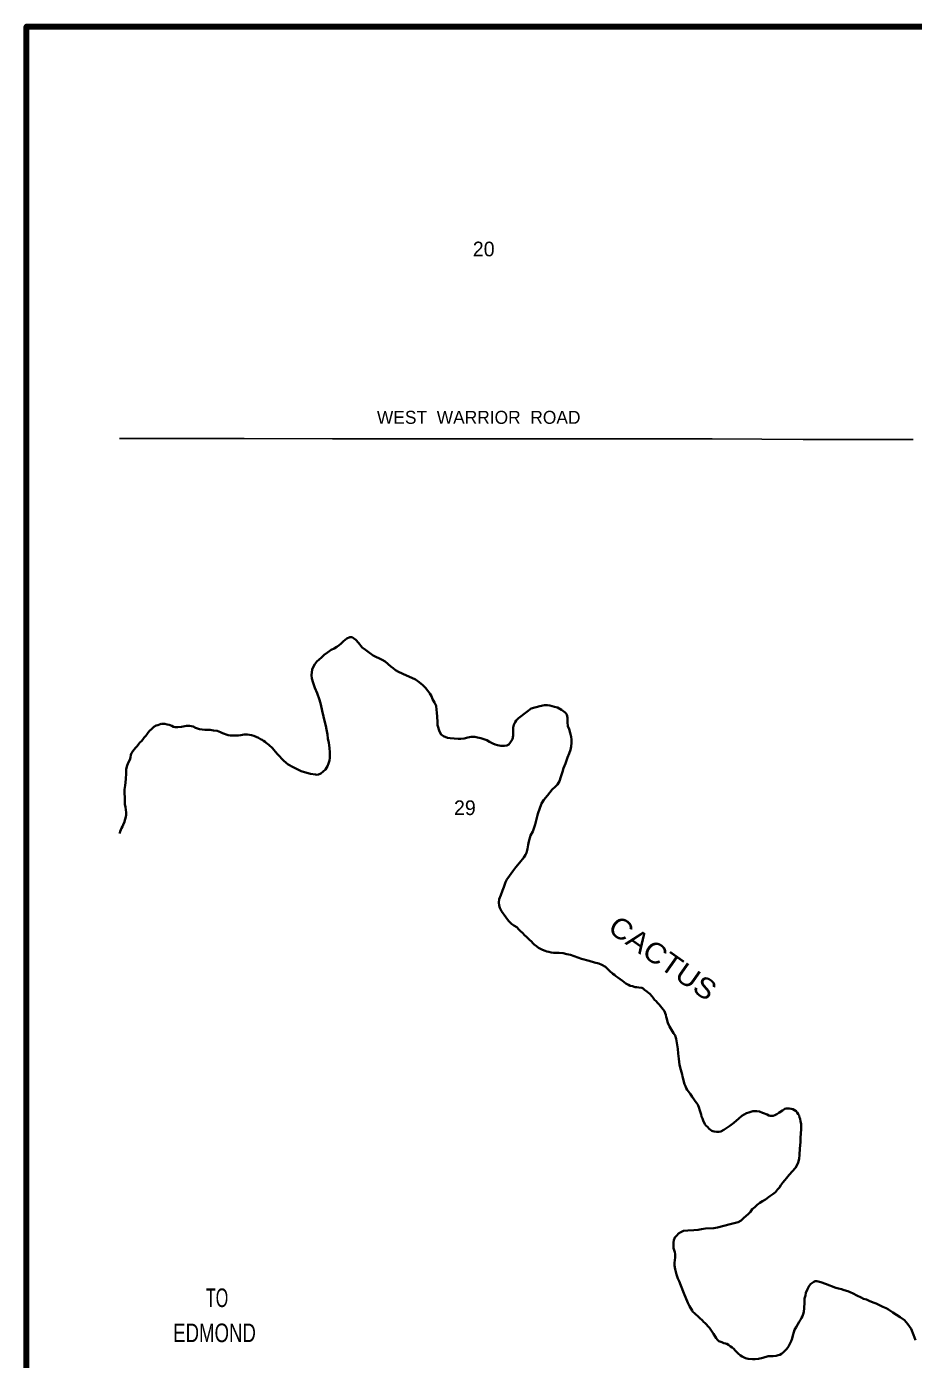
# Model space of a CAD drawing. Extents: x -143 to 192, y -296 to 46.
# Drawn here: x -143.225 to -142.32, y -293.601 to -292.24 of the extents above; entities that cross this region are included whole.
import ezdxf
from ezdxf.enums import TextEntityAlignment as Align

# ---------------------------------------------------------------- set-up
doc = ezdxf.new("R2010")
doc.units = 0
doc.header["$LTSCALE"] = 0.006
for name, color, linetype, lineweight in [('14', 7, 'Continuous', 25), ('25', 7, 'Continuous', 35), ('35', 7, 'Continuous', 13), ('48', 7, 'Continuous', 106)]:
    doc.layers.add(name, color=color, linetype=linetype, lineweight=lineweight)
for name, color, linetype in [('29', 7, 'Continuous'), ('45', 7, 'Continuous'), ('49', 7, 'Continuous')]:
    doc.layers.add(name, color=color, linetype=linetype)

msp = doc.modelspace()

# ---------------------------------------------------------------- linework, layer by layer
at = {"layer": '14'}
for q in [(-142.432197, -292.661553), (-142.319886, -292.661742)]:
    msp.add_line((-142.370833, -292.661553), q, dxfattribs=at)
for points in [[(-143.00303, -292.660606), (-143.048106, -292.660606), (-143.083902, -292.660606), (-143.130492, -292.660606)], [(-142.525379, -292.660985), (-142.57178, -292.660985), (-142.609659, -292.660985), (-142.682576, -292.660795), (-142.762689, -292.660795), (-142.846591, -292.660795), (-142.912879, -292.660795), (-143.00303, -292.660606)], [(-142.432197, -292.661553), (-142.474432, -292.661364), (-142.525379, -292.660985)]]:
    msp.add_lwpolyline(points, dxfattribs=at)
at = {"layer": '25'}
for points in [[(-142.901705, -292.867424), (-142.904167, -292.870076), (-142.906061, -292.87178), (-142.908333, -292.873295), (-142.911174, -292.875), (-142.914394, -292.876515), (-142.918182, -292.878977), (-142.921402, -292.881629), (-142.924242, -292.884091), (-142.926515, -292.886174), (-142.928977, -292.888447), (-142.930871, -292.890909), (-142.932197, -292.893371), (-142.933523, -292.896402), (-142.93428, -292.902273)], [(-142.871402, -292.882008), (-142.875, -292.879545), (-142.879356, -292.876515), (-142.882765, -292.873864), (-142.886364, -292.869129), (-142.889015, -292.866098), (-142.891477, -292.864394), (-142.892992, -292.863447), (-142.895265, -292.863447), (-142.898295, -292.864962), (-142.901705, -292.867424)], [(-142.845644, -292.898864), (-142.848485, -292.897159), (-142.851136, -292.895265), (-142.853409, -292.893371), (-142.859091, -292.888447), (-142.862121, -292.886742), (-142.871402, -292.882008)], [(-142.93428, -292.902273), (-142.934091, -292.905682), (-142.932765, -292.910227), (-142.931061, -292.915152), (-142.928409, -292.920644), (-142.926326, -292.927273)], [(-142.811932, -292.923674), (-142.813636, -292.920833), (-142.81553, -292.918182), (-142.817992, -292.915152), (-142.820833, -292.912311), (-142.824432, -292.90928), (-142.82803, -292.906629), (-142.831818, -292.904924), (-142.8375, -292.902462), (-142.845644, -292.898864)], [(-142.805682, -292.953409), (-142.805682, -292.949432), (-142.80625, -292.940341), (-142.806629, -292.9375), (-142.807197, -292.933523), (-142.808712, -292.930303), (-142.810795, -292.926894), (-142.811932, -292.923674)], [(-142.926326, -292.927273), (-142.924811, -292.932197), (-142.923485, -292.938636), (-142.922159, -292.944318), (-142.920644, -292.950189), (-142.919886, -292.953977), (-142.918939, -292.957576)], [(-142.686174, -292.93447), (-142.691098, -292.933333), (-142.693371, -292.932955), (-142.696402, -292.932955), (-142.701326, -292.933902), (-142.710038, -292.936364), (-142.714394, -292.939773), (-142.717235, -292.941667), (-142.720265, -292.944129), (-142.723106, -292.946023), (-142.725379, -292.948485), (-142.726326, -292.950189), (-142.727652, -292.952841), (-142.728409, -292.955682)], [(-142.673106, -292.945833), (-142.673674, -292.942424), (-142.675379, -292.940341), (-142.679167, -292.937689), (-142.683333, -292.935227), (-142.686174, -292.93447)], [(-143.087689, -292.951894), (-143.089394, -292.952462), (-143.091098, -292.95322), (-143.092992, -292.953788), (-143.095265, -292.955114), (-143.09678, -292.956439), (-143.098106, -292.957765), (-143.099432, -292.958902), (-143.101136, -292.960795)], [(-143.070833, -292.955492), (-143.073485, -292.955492), (-143.075189, -292.954924), (-143.077083, -292.953977), (-143.079545, -292.95303), (-143.081629, -292.952462), (-143.084091, -292.951894), (-143.0875, -292.951894)], [(-142.669129, -292.965152), (-142.670265, -292.960985), (-142.671402, -292.957386), (-142.672538, -292.954167), (-142.672917, -292.950189), (-142.673106, -292.945833)], [(-143.101136, -292.960795), (-143.102462, -292.962689), (-143.103598, -292.964205), (-143.105114, -292.965909), (-143.106439, -292.967803), (-143.107955, -292.969508), (-143.10947, -292.971023), (-143.110606, -292.972348), (-143.1125, -292.974811)], [(-143.027273, -292.960417), (-143.030682, -292.959091), (-143.03447, -292.958712), (-143.037689, -292.958144), (-143.043371, -292.957955), (-143.048864, -292.957386), (-143.052652, -292.955871), (-143.055303, -292.954735), (-143.058902, -292.953977), (-143.062121, -292.953977), (-143.067045, -292.954924), (-143.070833, -292.955492)], [(-143.017424, -292.964015), (-143.019318, -292.963447), (-143.021591, -292.962689), (-143.023295, -292.962121), (-143.025189, -292.961553), (-143.027273, -292.960417)], [(-142.999811, -292.962689), (-143.00322, -292.962689), (-143.006439, -292.963447), (-143.009091, -292.964015), (-143.017424, -292.964015)], [(-142.980492, -292.971212), (-142.981818, -292.970455), (-142.983333, -292.969318), (-142.984848, -292.968371), (-142.986553, -292.967424), (-142.988447, -292.966288), (-142.990909, -292.965341), (-142.993182, -292.964205), (-142.995455, -292.963447), (-142.999811, -292.962689)], [(-142.918939, -292.957576), (-142.917992, -292.962689), (-142.917614, -292.966856), (-142.916667, -292.971212), (-142.915909, -292.976326), (-142.91553, -292.98125)], [(-142.778598, -292.966856), (-142.782008, -292.967235), (-142.78447, -292.967235), (-142.788636, -292.966856), (-142.792803, -292.966477), (-142.795644, -292.966098), (-142.799621, -292.964583), (-142.802083, -292.962689), (-142.803598, -292.959848), (-142.805682, -292.953409)], [(-142.740909, -292.974432), (-142.744318, -292.973864), (-142.74678, -292.973106), (-142.749242, -292.97197), (-142.752462, -292.970265), (-142.755492, -292.96875), (-142.758523, -292.967424), (-142.761364, -292.966667), (-142.764962, -292.965909), (-142.767614, -292.965341), (-142.771212, -292.965341), (-142.774811, -292.965909), (-142.778598, -292.966856)], [(-142.728409, -292.955682), (-142.728409, -292.964015), (-142.729167, -292.967424), (-142.731061, -292.970644), (-142.732765, -292.972917), (-142.734848, -292.974053), (-142.737311, -292.974432), (-142.740909, -292.974432)], [(-142.673106, -292.986174), (-142.671402, -292.982197), (-142.670076, -292.978598), (-142.669318, -292.975), (-142.668939, -292.971402), (-142.668939, -292.967992), (-142.669129, -292.965152)], [(-143.1125, -292.974811), (-143.114015, -292.976515), (-143.115341, -292.97803), (-143.116667, -292.979924), (-143.117992, -292.981818), (-143.118939, -292.983523), (-143.119318, -292.986174)], [(-142.969129, -292.982955), (-142.971023, -292.980682), (-142.972727, -292.978409), (-142.974053, -292.976705), (-142.97803, -292.973295), (-142.980492, -292.971212)], [(-143.119129, -292.986174), (-143.119886, -292.988826), (-143.121212, -292.991098), (-143.122538, -292.994508), (-143.123485, -292.998295), (-143.123674, -293.002273), (-143.124053, -293.008333), (-143.124621, -293.014773)], [(-142.935417, -293.002841), (-142.939205, -293.001894), (-142.944886, -293.000189), (-142.948295, -292.998674), (-142.95322, -292.996212), (-142.958144, -292.993561), (-142.962689, -292.989583), (-142.969129, -292.982955)], [(-142.91553, -292.98125), (-142.91553, -292.986742), (-142.916098, -292.989394), (-142.917045, -292.992424), (-142.918182, -292.995265), (-142.920076, -292.998485), (-142.922348, -293.000568), (-142.924811, -293.002652), (-142.927273, -293.003788), (-142.928409, -293.003977), (-142.930303, -293.003788), (-142.935417, -293.002841)], [(-142.68125, -293.010417), (-142.679735, -293.006061), (-142.67822, -293.000947), (-142.676894, -292.997159), (-142.675, -292.992424), (-142.673106, -292.986174)], [(-143.124621, -293.014773), (-143.125189, -293.018939), (-143.125379, -293.022917), (-143.125, -293.026894), (-143.124811, -293.034091)], [(-142.699621, -293.033333), (-142.697159, -293.029545), (-142.693561, -293.025189), (-142.688636, -293.019129), (-142.685417, -293.016098), (-142.683144, -293.013826), (-142.68125, -293.010417)], [(-142.710606, -293.066098), (-142.708333, -293.061742), (-142.706061, -293.054735), (-142.703409, -293.043939), (-142.699621, -293.033333)], [(-143.123674, -293.045076), (-143.124053, -293.046591), (-143.124242, -293.048295), (-143.124811, -293.050379), (-143.125379, -293.052083), (-143.126515, -293.054924)], [(-143.124811, -293.034091), (-143.124432, -293.037121), (-143.124053, -293.039773), (-143.123674, -293.042614), (-143.123674, -293.045076)], [(-143.126515, -293.054924), (-143.127462, -293.056629), (-143.128409, -293.058523), (-143.128977, -293.060038), (-143.129545, -293.061742), (-143.130114, -293.063068), (-143.130492, -293.064015)], [(-142.717614, -293.088258), (-142.715909, -293.085795), (-142.714773, -293.083523), (-142.713826, -293.079545), (-142.713068, -293.075379), (-142.712311, -293.07197), (-142.710606, -293.066098)], [(-142.736364, -293.113636), (-142.734848, -293.110985), (-142.732197, -293.107197), (-142.728788, -293.102462), (-142.725568, -293.098106), (-142.72197, -293.09375), (-142.717614, -293.088258)], [(-142.740341, -293.143182), (-142.742045, -293.139773), (-142.742803, -293.137311), (-142.743182, -293.13447), (-142.742803, -293.131061), (-142.741098, -293.126894), (-142.739205, -293.122159), (-142.738068, -293.11875), (-142.736364, -293.113636)], [(-142.724811, -293.159659), (-142.727652, -293.157765), (-142.730114, -293.15625), (-142.733144, -293.15322), (-142.735985, -293.149432), (-142.740341, -293.143182)], [(-142.721402, -293.163258), (-142.722538, -293.161932), (-142.724811, -293.159659)], [(-142.711742, -293.172348), (-142.713447, -293.170833), (-142.714962, -293.169318), (-142.716856, -293.167803), (-142.718561, -293.16572), (-142.721402, -293.163258)], [(-142.687311, -293.185606), (-142.689773, -293.185227), (-142.692045, -293.184848), (-142.693939, -293.18428), (-142.695833, -293.183712), (-142.698485, -293.182765), (-142.700379, -293.181629), (-142.702462, -293.180492), (-142.704735, -293.178788), (-142.707008, -293.177273), (-142.708333, -293.175947), (-142.709848, -293.174242), (-142.711742, -293.172348)], [(-142.670076, -293.187879), (-142.673674, -293.186932), (-142.677462, -293.186174), (-142.681629, -293.185795), (-142.687311, -293.185606)], [(-142.63428, -293.2), (-142.637879, -293.197917), (-142.640909, -293.19678), (-142.645265, -293.195644), (-142.650758, -293.193939), (-142.658523, -293.191856), (-142.670076, -293.187879)], [(-142.621591, -293.210795), (-142.623485, -293.209659), (-142.625, -293.208333), (-142.626705, -293.207008), (-142.629924, -293.203977), (-142.63428, -293.2)], [(-142.600189, -293.221212), (-142.602083, -293.220833), (-142.603788, -293.220644), (-142.606439, -293.219886), (-142.609091, -293.219318), (-142.610795, -293.218371), (-142.613447, -293.217045), (-142.616856, -293.214394), (-142.621591, -293.210795)], [(-142.588826, -293.227652), (-142.590152, -293.226515), (-142.592045, -293.225189), (-142.594318, -293.223485), (-142.595833, -293.222159), (-142.597159, -293.221402), (-142.600189, -293.221212)], [(-142.57803, -293.240152), (-142.579356, -293.238447), (-142.581061, -293.236932), (-142.582576, -293.235227), (-142.584091, -293.233712), (-142.585417, -293.231818), (-142.586553, -293.230303), (-142.588826, -293.227652)], [(-142.572348, -293.251136), (-142.572727, -293.249053), (-142.573295, -293.247348), (-142.574053, -293.245455), (-142.575189, -293.24375), (-142.576515, -293.242045), (-142.57803, -293.240152)], [(-142.561932, -293.273485), (-142.563068, -293.270076), (-142.564583, -293.267803), (-142.566856, -293.264205), (-142.56875, -293.260985), (-142.570455, -293.257197), (-142.57197, -293.252083), (-142.572348, -293.251136)], [(-142.557386, -293.305303), (-142.558523, -293.300189), (-142.55928, -293.293939), (-142.559848, -293.288447), (-142.560417, -293.283902), (-142.560985, -293.279735), (-142.561932, -293.273485)], [(-142.554735, -293.314205), (-142.555682, -293.311932), (-142.556061, -293.309848), (-142.557386, -293.305303)], [(-142.549811, -293.327083), (-142.550947, -293.325568), (-142.551705, -293.323864), (-142.552652, -293.32178), (-142.553409, -293.319697), (-142.554167, -293.317424), (-142.554735, -293.314205)], [(-142.538826, -293.343182), (-142.539583, -293.341477), (-142.540152, -293.340341), (-142.541288, -293.339015), (-142.542614, -293.337311), (-142.544129, -293.335038), (-142.545644, -293.332765), (-142.547538, -293.330114), (-142.549811, -293.327083)], [(-142.53447, -293.356818), (-142.535227, -293.354924), (-142.535985, -293.352841), (-142.536553, -293.350947), (-142.537311, -293.348674), (-142.537879, -293.346591), (-142.538826, -293.343182)], [(-142.453409, -293.346591), (-142.450947, -293.344886), (-142.449621, -293.344508), (-142.446591, -293.344508), (-142.444508, -293.344886), (-142.442803, -293.345455), (-142.441098, -293.346212), (-142.439583, -293.347348), (-142.438447, -293.348674), (-142.4375, -293.350379)], [(-142.520833, -293.368561), (-142.523106, -293.368182), (-142.524621, -293.367803), (-142.525758, -293.367424), (-142.527083, -293.366477), (-142.528409, -293.365341), (-142.530114, -293.363447), (-142.531629, -293.362121), (-142.532765, -293.360606), (-142.53447, -293.356818)], [(-142.520833, -293.368561), (-142.518371, -293.368561), (-142.516288, -293.367992), (-142.513258, -293.366477), (-142.507197, -293.3625), (-142.50322, -293.35928), (-142.497917, -293.354735), (-142.495076, -293.352273), (-142.490152, -293.349432)], [(-142.490152, -293.349432), (-142.487879, -293.348864), (-142.483712, -293.347348), (-142.479735, -293.347348), (-142.477083, -293.347727), (-142.473864, -293.349053)], [(-142.473864, -293.349053), (-142.47178, -293.349811), (-142.470265, -293.350379), (-142.468939, -293.350947), (-142.467235, -293.351705), (-142.466098, -293.352273), (-142.462879, -293.352273), (-142.461364, -293.351515), (-142.45928, -293.350379), (-142.457197, -293.349053), (-142.453409, -293.346591)], [(-142.4375, -293.350379), (-142.436553, -293.351894), (-142.435985, -293.353788), (-142.435417, -293.355303), (-142.435038, -293.357765), (-142.43447, -293.360417), (-142.43428, -293.362689)], [(-142.43428, -293.362689), (-142.43428, -293.36572), (-142.435038, -293.374621)], [(-142.435038, -293.374621), (-142.435227, -293.379167), (-142.435606, -293.385417), (-142.435985, -293.391856), (-142.436553, -293.396023)], [(-142.436553, -293.396023), (-142.437311, -293.399811), (-142.438447, -293.402273), (-142.440341, -293.405114), (-142.446591, -293.4125)], [(-142.446591, -293.4125), (-142.449242, -293.41572), (-142.451136, -293.417803), (-142.45303, -293.420076), (-142.455114, -293.422917), (-142.456629, -293.425379), (-142.458523, -293.427462), (-142.460606, -293.429924), (-142.463258, -293.432008), (-142.466288, -293.43428), (-142.470833, -293.437689)], [(-142.470833, -293.437689), (-142.473864, -293.439394), (-142.476515, -293.441098), (-142.479167, -293.442992), (-142.481818, -293.445265), (-142.48428, -293.447348), (-142.486174, -293.45), (-142.488068, -293.452083), (-142.493371, -293.456629)], [(-142.532197, -293.467045), (-142.536174, -293.467992), (-142.539394, -293.468561), (-142.544129, -293.468939), (-142.550189, -293.469318), (-142.554545, -293.469697), (-142.557197, -293.470833), (-142.559659, -293.472348), (-142.561364, -293.474432), (-142.563447, -293.476515), (-142.564394, -293.478977), (-142.564773, -293.481629), (-142.564773, -293.483902), (-142.564583, -293.487121), (-142.563447, -293.491477)], [(-142.493371, -293.456629), (-142.495644, -293.458902), (-142.498674, -293.460606), (-142.501515, -293.461553), (-142.507008, -293.462879), (-142.513447, -293.464583), (-142.519886, -293.466098), (-142.523674, -293.466667), (-142.532197, -293.467045)], [(-142.563447, -293.491477), (-142.563068, -293.493371), (-142.563068, -293.49678), (-142.563447, -293.499432), (-142.563636, -293.502273), (-142.563636, -293.504924), (-142.563068, -293.508523), (-142.561742, -293.514205)], [(-142.561742, -293.514205), (-142.560227, -293.518182), (-142.559091, -293.520833), (-142.557197, -293.525379), (-142.554167, -293.533144), (-142.55, -293.542992)], [(-142.43125, -293.548485), (-142.430871, -293.542803), (-142.430871, -293.538636), (-142.430114, -293.535606), (-142.429545, -293.532765), (-142.427841, -293.529167), (-142.426136, -293.525758), (-142.424432, -293.523674), (-142.421402, -293.521591), (-142.420265, -293.521023), (-142.418561, -293.521023), (-142.414394, -293.52197), (-142.40947, -293.523674), (-142.398864, -293.527652)], [(-142.398864, -293.527652), (-142.396212, -293.528409), (-142.393182, -293.529167), (-142.390341, -293.530114), (-142.386742, -293.53125)], [(-142.386742, -293.53125), (-142.38428, -293.532197), (-142.381439, -293.533523), (-142.377462, -293.535417), (-142.373106, -293.537689), (-142.370644, -293.538826), (-142.367614, -293.539583)], [(-142.55, -293.542992), (-142.548295, -293.546402), (-142.545833, -293.550758), (-142.544886, -293.552083)], [(-142.436364, -293.5625), (-142.435227, -293.560417), (-142.434091, -293.558523), (-142.433144, -293.556629), (-142.432386, -293.554545), (-142.431629, -293.552083), (-142.43125, -293.548485)], [(-142.367614, -293.539583), (-142.364962, -293.540909), (-142.360985, -293.542614), (-142.357955, -293.54375), (-142.355871, -293.544697), (-142.351136, -293.547159), (-142.347727, -293.548485)], [(-142.347727, -293.548485), (-142.345265, -293.549811), (-142.340909, -293.55303)], [(-142.544886, -293.552083), (-142.543182, -293.553598), (-142.542045, -293.555114), (-142.540341, -293.556439), (-142.538258, -293.558333), (-142.535227, -293.560985)], [(-142.535227, -293.560985), (-142.534091, -293.562311), (-142.532576, -293.563826), (-142.531061, -293.565152), (-142.529545, -293.567045), (-142.52803, -293.56875), (-142.526705, -293.570644), (-142.525379, -293.572538), (-142.523864, -293.574811), (-142.522348, -293.577273)], [(-142.442045, -293.573106), (-142.441098, -293.570644), (-142.439583, -293.567992), (-142.436364, -293.5625)], [(-142.340909, -293.55303), (-142.333144, -293.557576), (-142.328977, -293.560606), (-142.325379, -293.564773), (-142.322159, -293.569508), (-142.319697, -293.575568), (-142.317803, -293.58125)], [(-142.522348, -293.577273), (-142.521023, -293.579167), (-142.519886, -293.580871), (-142.518371, -293.582197), (-142.51553, -293.583333), (-142.513258, -293.584091)], [(-142.445833, -293.584848), (-142.444697, -293.582197), (-142.443561, -293.579545), (-142.442803, -293.576326), (-142.442045, -293.573106)], [(-142.513258, -293.584091), (-142.511553, -293.58447), (-142.510417, -293.585038), (-142.508712, -293.585985), (-142.506629, -293.5875), (-142.504735, -293.588636), (-142.50303, -293.589962), (-142.501705, -293.591856), (-142.500568, -293.593182), (-142.498674, -293.594886)], [(-142.45625, -293.596212), (-142.454356, -293.595076), (-142.452273, -293.593561), (-142.450568, -293.591667), (-142.448864, -293.589962), (-142.447348, -293.587689), (-142.445833, -293.584848)], [(-142.498674, -293.594886), (-142.496212, -293.59697), (-142.494697, -293.597917), (-142.491288, -293.599621), (-142.488447, -293.600189), (-142.484091, -293.600568), (-142.481439, -293.600568), (-142.477841, -293.600189), (-142.473674, -293.599242), (-142.467992, -293.597538), (-142.462879, -293.597348), (-142.460038, -293.597159), (-142.457765, -293.596591), (-142.45625, -293.596212)]]:
    msp.add_lwpolyline(points, dxfattribs=at)
at = {"layer": '48'}
msp.add_lwpolyline([(-143.225189, -296.122727), (-143.225189, -292.240152), (-139.342614, -292.240152), (-139.342614, -296.122727)], close=True, dxfattribs=at)
msp.add_lwpolyline([(-143.225189, -296.122727), (-143.225189, -292.240152), (-139.342614, -292.240152), (-139.342614, -296.122727)], close=True, dxfattribs=at)

# ---------------------------------------------------------------- texts
at = {"layer": '29', "width": 1.1}
msp.add_text('CACTUS', height=0.02083, rotation=324.847, dxfattribs=at).set_placement((-142.58166, -293.199569), align=Align.CENTER)
at = {"layer": '35'}
for s, width, p in [('TO', 0.65, (-143.030777, -293.547348)), ('EDMOND', 0.75, (-143.033333, -293.583144))]:
    msp.add_text(s, height=0.01894, dxfattribs=dict(at, width=width)).set_placement(p, align=Align.CENTER)
at = {"layer": '45'}
for s, p in [('20', (-142.758523, -292.474621)), ('29', (-142.777746, -293.045076))]:
    msp.add_text(s, height=0.01496, dxfattribs=at).set_placement(p, align=Align.CENTER)
at = {"layer": '49'}
msp.add_text('WEST  WARRIOR  ROAD', height=0.01326, dxfattribs=at).set_placement((-142.763636, -292.645644), align=Align.CENTER)

doc.saveas('drawing.dxf')
